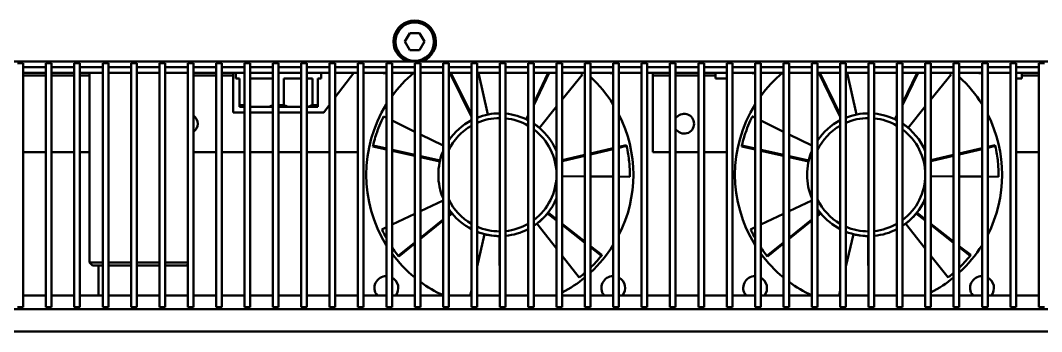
# Model space of a CAD drawing. Header units: millimetres. Extents: x 100 to 5488, y 100 to 4218.
# Drawn here: x 1689.5 to 1869.5, y 1500.5 to 1555.4 of the extents above; entities that cross this region are included whole.
import ezdxf

# ---------------------------------------------------------------- set-up
doc = ezdxf.new("R2010")
doc.units = ezdxf.units.MM
doc.header["$LTSCALE"] = 20
doc.layers.add('Visible (ANSI)', color=7, linetype='Continuous', lineweight=50)

msp = doc.modelspace()

# ---------------------------------------------------------------- linework, layer by layer
at = {"layer": 'Visible (ANSI)'}
for p, q in [((1758.167, 1553.167), (1757.301, 1551.667)), ((1757.301, 1551.667), (1758.167, 1550.167)), ((1758.167, 1553.167), (1759.899, 1553.167)), ((1760.765, 1551.667), (1759.899, 1553.167)), ((1759.899, 1550.167), (1760.765, 1551.667)), ((1759.899, 1550.167), (1758.167, 1550.167)), ((1629.38, 1548.167), (1757.687, 1548.167)), ((1757.7, 1548.167), (1760.366, 1548.167)), ((1760.38, 1548.167), (1922.687, 1548.167)), ((1689.033, 1547.867), (1690.033, 1547.867)), ((1690.033, 1547.867), (1690.033, 1547.633)), ((1690.033, 1510.379), (1690.033, 1547.633)), ((1694.033, 1547.167), (1690.033, 1547.167)), ((1694.033, 1547.633), (1694.033, 1547.867)), ((1694.033, 1547.867), (1695.033, 1547.867)), ((1694.033, 1547.633), (1694.033, 1510.379)), ((1695.033, 1547.867), (1695.033, 1547.633)), ((1695.033, 1510.379), (1695.033, 1547.633)), ((1699.033, 1547.167), (1695.033, 1547.167)), ((1699.033, 1547.633), (1699.033, 1547.867)), ((1699.033, 1547.867), (1700.033, 1547.867)), ((1699.033, 1547.633), (1699.033, 1510.379)), ((1700.033, 1547.867), (1700.033, 1547.633)), ((1700.033, 1510.379), (1700.033, 1547.633)), ((1704.033, 1547.167), (1700.033, 1547.167)), ((1704.033, 1547.633), (1704.033, 1547.867)), ((1704.033, 1547.867), (1705.033, 1547.867)), ((1704.033, 1547.633), (1704.033, 1510.379)), ((1705.033, 1547.867), (1705.033, 1547.633)), ((1705.033, 1510.379), (1705.033, 1547.633)), ((1709.033, 1547.167), (1705.033, 1547.167)), ((1709.033, 1547.633), (1709.033, 1547.867)), ((1709.033, 1547.867), (1710.033, 1547.867)), ((1709.033, 1547.633), (1709.033, 1510.379)), ((1710.033, 1547.867), (1710.033, 1547.633)), ((1710.033, 1510.379), (1710.033, 1547.633)), ((1714.033, 1547.167), (1710.033, 1547.167)), ((1714.033, 1547.633), (1714.033, 1547.867)), ((1714.033, 1547.867), (1715.033, 1547.867)), ((1714.033, 1547.633), (1714.033, 1510.379)), ((1715.033, 1547.867), (1715.033, 1547.633)), ((1715.033, 1510.379), (1715.033, 1547.633)), ((1719.033, 1547.167), (1715.033, 1547.167)), ((1719.033, 1547.633), (1719.033, 1547.867)), ((1719.033, 1547.867), (1720.033, 1547.867)), ((1719.033, 1547.633), (1719.033, 1510.379)), ((1720.033, 1547.867), (1720.033, 1547.633)), ((1720.033, 1510.379), (1720.033, 1547.633)), ((1724.033, 1547.167), (1720.033, 1547.167)), ((1724.033, 1547.633), (1724.033, 1547.867)), ((1724.033, 1547.867), (1725.033, 1547.867)), ((1724.033, 1547.633), (1724.033, 1510.379)), ((1725.033, 1547.867), (1725.033, 1547.633)), ((1725.033, 1510.379), (1725.033, 1547.633)), ((1729.033, 1547.167), (1725.033, 1547.167)), ((1729.033, 1547.633), (1729.033, 1547.867)), ((1729.033, 1547.867), (1730.033, 1547.867)), ((1729.033, 1547.633), (1729.033, 1510.379)), ((1730.033, 1547.867), (1730.033, 1547.633)), ((1730.033, 1510.379), (1730.033, 1547.633)), ((1734.033, 1547.167), (1730.033, 1547.167)), ((1734.033, 1547.633), (1734.033, 1547.867)), ((1734.033, 1547.867), (1735.033, 1547.867)), ((1734.033, 1547.633), (1734.033, 1510.379)), ((1735.033, 1547.867), (1735.033, 1547.633)), ((1735.033, 1510.379), (1735.033, 1547.633)), ((1739.033, 1547.167), (1735.033, 1547.167)), ((1739.033, 1547.633), (1739.033, 1547.867)), ((1739.033, 1547.867), (1740.033, 1547.867)), ((1739.033, 1547.633), (1739.033, 1510.379)), ((1740.033, 1547.867), (1740.033, 1547.633)), ((1740.033, 1510.379), (1740.033, 1547.633)), ((1744.033, 1547.167), (1740.033, 1547.167)), ((1744.033, 1547.633), (1744.033, 1547.867)), ((1744.033, 1547.867), (1745.033, 1547.867)), ((1744.033, 1547.633), (1744.033, 1510.379)), ((1745.033, 1547.867), (1745.033, 1547.633)), ((1745.033, 1510.379), (1745.033, 1547.633)), ((1749.033, 1547.167), (1745.033, 1547.167)), ((1749.033, 1547.633), (1749.033, 1547.867)), ((1749.033, 1547.867), (1750.033, 1547.867)), ((1749.033, 1547.633), (1749.033, 1510.379)), ((1750.033, 1547.867), (1750.033, 1547.633)), ((1750.033, 1510.379), (1750.033, 1547.633)), ((1754.033, 1547.167), (1750.033, 1547.167)), ((1754.033, 1547.633), (1754.033, 1547.867)), ((1754.033, 1547.867), (1755.033, 1547.867)), ((1754.033, 1547.633), (1754.033, 1510.379)), ((1755.033, 1547.867), (1755.033, 1547.633)), ((1755.033, 1510.379), (1755.033, 1547.633)), ((1759.033, 1547.167), (1755.033, 1547.167)), ((1759.033, 1547.633), (1759.033, 1547.867)), ((1759.033, 1547.867), (1760.033, 1547.867)), ((1759.033, 1547.633), (1759.033, 1510.379)), ((1760.033, 1547.867), (1760.033, 1547.633)), ((1760.033, 1510.379), (1760.033, 1547.633)), ((1764.033, 1547.167), (1760.033, 1547.167)), ((1764.033, 1547.633), (1764.033, 1547.867)), ((1764.033, 1547.867), (1765.033, 1547.867)), ((1764.033, 1547.633), (1764.033, 1510.379)), ((1765.033, 1547.867), (1765.033, 1547.633)), ((1765.033, 1510.379), (1765.033, 1547.633)), ((1769.033, 1547.167), (1765.033, 1547.167)), ((1769.033, 1547.633), (1769.033, 1547.867)), ((1769.033, 1547.867), (1770.033, 1547.867)), ((1769.033, 1547.633), (1769.033, 1510.379)), ((1770.033, 1547.867), (1770.033, 1547.633)), ((1770.033, 1510.379), (1770.033, 1547.633)), ((1774.033, 1547.167), (1770.033, 1547.167)), ((1774.033, 1547.633), (1774.033, 1547.867)), ((1774.033, 1547.867), (1775.033, 1547.867)), ((1774.033, 1547.633), (1774.033, 1510.379)), ((1775.033, 1547.867), (1775.033, 1547.633)), ((1775.033, 1510.379), (1775.033, 1547.633)), ((1779.033, 1547.167), (1775.033, 1547.167)), ((1779.033, 1547.633), (1779.033, 1547.867)), ((1779.033, 1547.867), (1780.033, 1547.867)), ((1779.033, 1547.633), (1779.033, 1510.379)), ((1780.033, 1547.867), (1780.033, 1547.633)), ((1780.033, 1510.379), (1780.033, 1547.633)), ((1784.033, 1547.167), (1780.033, 1547.167)), ((1784.033, 1547.633), (1784.033, 1547.867)), ((1784.033, 1547.867), (1785.033, 1547.867)), ((1784.033, 1547.633), (1784.033, 1510.379)), ((1785.033, 1547.867), (1785.033, 1547.633)), ((1785.033, 1510.379), (1785.033, 1547.633)), ((1789.033, 1547.167), (1785.033, 1547.167)), ((1789.033, 1547.633), (1789.033, 1547.867)), ((1789.033, 1547.867), (1790.033, 1547.867)), ((1789.033, 1547.633), (1789.033, 1510.379)), ((1790.033, 1547.867), (1790.033, 1547.633)), ((1790.033, 1510.379), (1790.033, 1547.633)), ((1794.033, 1547.167), (1790.033, 1547.167)), ((1794.033, 1547.633), (1794.033, 1547.867)), ((1794.033, 1547.867), (1795.033, 1547.867)), ((1794.033, 1547.633), (1794.033, 1510.379)), ((1795.033, 1547.867), (1795.033, 1547.633)), ((1795.033, 1510.379), (1795.033, 1547.633)), ((1799.033, 1547.167), (1795.033, 1547.167)), ((1799.033, 1547.633), (1799.033, 1547.867)), ((1799.033, 1547.867), (1800.033, 1547.867)), ((1799.033, 1547.633), (1799.033, 1510.379)), ((1800.033, 1547.867), (1800.033, 1547.633)), ((1800.033, 1510.379), (1800.033, 1547.633)), ((1804.033, 1547.167), (1800.033, 1547.167)), ((1804.033, 1547.633), (1804.033, 1547.867)), ((1804.033, 1547.867), (1805.033, 1547.867)), ((1804.033, 1547.633), (1804.033, 1510.379)), ((1805.033, 1547.867), (1805.033, 1547.633)), ((1805.033, 1510.379), (1805.033, 1547.633)), ((1809.033, 1547.167), (1805.033, 1547.167)), ((1809.033, 1547.633), (1809.033, 1547.867)), ((1809.033, 1547.867), (1810.033, 1547.867)), ((1809.033, 1547.633), (1809.033, 1510.379)), ((1810.033, 1547.867), (1810.033, 1547.633)), ((1810.033, 1510.379), (1810.033, 1547.633)), ((1814.033, 1547.167), (1810.033, 1547.167)), ((1814.033, 1547.633), (1814.033, 1547.867)), ((1814.033, 1547.867), (1815.033, 1547.867)), ((1814.033, 1547.633), (1814.033, 1510.379)), ((1815.033, 1547.867), (1815.033, 1547.633)), ((1815.033, 1510.379), (1815.033, 1547.633)), ((1819.033, 1547.167), (1815.033, 1547.167)), ((1819.033, 1547.633), (1819.033, 1547.867)), ((1819.033, 1547.867), (1820.033, 1547.867)), ((1819.033, 1547.633), (1819.033, 1510.379)), ((1820.033, 1547.867), (1820.033, 1547.633)), ((1820.033, 1510.379), (1820.033, 1547.633)), ((1824.033, 1547.167), (1820.033, 1547.167)), ((1824.033, 1547.633), (1824.033, 1547.867)), ((1824.033, 1547.867), (1825.033, 1547.867)), ((1824.033, 1547.633), (1824.033, 1510.379)), ((1825.033, 1547.867), (1825.033, 1547.633)), ((1825.033, 1510.379), (1825.033, 1547.633)), ((1829.033, 1547.167), (1825.033, 1547.167)), ((1829.033, 1547.633), (1829.033, 1547.867)), ((1829.033, 1547.867), (1830.033, 1547.867)), ((1829.033, 1547.633), (1829.033, 1510.379)), ((1830.033, 1547.867), (1830.033, 1547.633)), ((1830.033, 1510.379), (1830.033, 1547.633)), ((1834.033, 1547.167), (1830.033, 1547.167)), ((1834.033, 1547.633), (1834.033, 1547.867)), ((1834.033, 1547.867), (1835.033, 1547.867)), ((1834.033, 1547.633), (1834.033, 1510.379)), ((1835.033, 1547.867), (1835.033, 1547.633)), ((1835.033, 1510.379), (1835.033, 1547.633)), ((1839.033, 1547.167), (1835.033, 1547.167)), ((1839.033, 1547.633), (1839.033, 1547.867)), ((1839.033, 1547.867), (1840.033, 1547.867)), ((1839.033, 1547.633), (1839.033, 1510.379)), ((1840.033, 1547.867), (1840.033, 1547.633)), ((1840.033, 1510.379), (1840.033, 1547.633)), ((1844.033, 1547.167), (1840.033, 1547.167)), ((1844.033, 1547.633), (1844.033, 1547.867)), ((1844.033, 1547.867), (1845.033, 1547.867)), ((1844.033, 1547.633), (1844.033, 1510.379)), ((1845.033, 1547.867), (1845.033, 1547.633)), ((1845.033, 1510.379), (1845.033, 1547.633)), ((1849.033, 1547.167), (1845.033, 1547.167)), ((1849.033, 1547.633), (1849.033, 1547.867)), ((1849.033, 1547.867), (1850.033, 1547.867)), ((1849.033, 1547.633), (1849.033, 1510.379)), ((1850.033, 1547.867), (1850.033, 1547.633)), ((1850.033, 1510.379), (1850.033, 1547.633)), ((1854.033, 1547.167), (1850.033, 1547.167)), ((1854.033, 1547.633), (1854.033, 1547.867)), ((1854.033, 1547.867), (1855.033, 1547.867)), ((1854.033, 1547.633), (1854.033, 1510.379)), ((1855.033, 1547.867), (1855.033, 1547.633)), ((1855.033, 1510.379), (1855.033, 1547.633)), ((1859.033, 1547.167), (1855.033, 1547.167)), ((1859.033, 1547.633), (1859.033, 1547.867)), ((1859.033, 1547.867), (1860.033, 1547.867)), ((1859.033, 1547.633), (1859.033, 1510.379)), ((1860.033, 1547.867), (1860.033, 1547.633)), ((1860.033, 1510.379), (1860.033, 1547.633)), ((1864.033, 1547.167), (1860.033, 1547.167)), ((1864.033, 1547.633), (1864.033, 1547.867)), ((1864.033, 1547.867), (1865.033, 1547.867)), ((1864.033, 1547.633), (1864.033, 1510.379)), ((1865.033, 1547.867), (1865.033, 1547.633)), ((1865.033, 1510.379), (1865.033, 1547.633)), ((1869.033, 1547.167), (1865.033, 1547.167)), ((1869.033, 1547.633), (1869.033, 1547.867)), ((1869.033, 1547.867), (1870.033, 1547.867)), ((1869.033, 1547.633), (1869.033, 1510.379)), ((1694.033, 1546.167), (1690.033, 1546.167)), ((1694.033, 1545.667), (1690.033, 1545.667)), ((1699.033, 1546.167), (1695.033, 1546.167)), ((1699.033, 1545.667), (1695.033, 1545.667)), ((1704.033, 1546.167), (1700.033, 1546.167)), ((1701.733, 1545.667), (1700.033, 1545.667)), ((1701.733, 1546.167), (1701.733, 1512.667)), ((1709.033, 1546.167), (1705.033, 1546.167)), ((1714.033, 1546.167), (1710.033, 1546.167)), ((1719.033, 1546.167), (1715.033, 1546.167)), ((1724.033, 1546.167), (1720.033, 1546.167)), ((1724.033, 1545.667), (1720.033, 1545.667)), ((1729.033, 1546.167), (1725.033, 1546.167)), ((1727.033, 1545.667), (1725.033, 1545.667)), ((1727.033, 1546.167), (1727.033, 1545.667)), ((1727.033, 1539.167), (1727.033, 1545.667)), ((1727.533, 1546.167), (1727.533, 1545.167)), ((1728.133, 1545.167), (1727.533, 1545.167)), ((1728.133, 1540.467), (1728.133, 1545.167)), ((1734.033, 1546.167), (1730.033, 1546.167)), ((1734.033, 1545.167), (1730.033, 1545.167)), ((1739.033, 1546.167), (1735.033, 1546.167)), ((1735.938, 1545.167), (1735.938, 1540.467)), ((1739.033, 1545.167), (1735.938, 1545.167)), ((1744.033, 1546.167), (1740.033, 1546.167)), ((1741.029, 1545.167), (1740.033, 1545.167)), ((1741.029, 1540.467), (1741.029, 1545.167)), ((1741.933, 1545.167), (1741.933, 1540.467)), ((1742.533, 1545.167), (1741.933, 1545.167)), ((1742.533, 1546.167), (1742.533, 1545.167)), ((1749.033, 1546.167), (1745.033, 1546.167)), ((1745.033, 1541.834), (1748.283, 1546.167)), ((1754.033, 1546.167), (1750.033, 1546.167)), ((1759.033, 1546.167), (1755.033, 1546.167)), ((1764.033, 1546.167), (1760.033, 1546.167)), ((1769.033, 1546.167), (1765.033, 1546.167)), ((1765.25, 1546.167), (1769.033, 1538.413)), ((1769.033, 1538.774), (1765.426, 1546.167)), ((1774.033, 1546.167), (1770.033, 1546.167)), ((1770.277, 1546.167), (1771.904, 1538.789)), ((1779.033, 1546.167), (1775.033, 1546.167)), ((1784.033, 1546.167), (1780.033, 1546.167)), ((1780.033, 1540.441), (1782.751, 1546.167)), ((1782.576, 1546.167), (1780.033, 1540.81)), ((1789.033, 1546.167), (1785.033, 1546.167)), ((1788.606, 1545.855), (1785.033, 1541.438)), ((1788.374, 1546.043), (1788.383, 1546.036)), ((1788.375, 1546.043), (1788.384, 1546.036)), ((1794.033, 1546.167), (1790.033, 1546.167)), ((1799.033, 1546.167), (1795.033, 1546.167)), ((1804.033, 1546.167), (1800.033, 1546.167)), ((1801.033, 1545.667), (1801.033, 1546.167)), ((1801.033, 1545.167), (1801.033, 1545.667)), ((1804.033, 1545.667), (1801.033, 1545.667)), ((1801.033, 1532.167), (1801.033, 1545.167)), ((1809.033, 1546.167), (1805.033, 1546.167)), ((1809.033, 1545.667), (1805.033, 1545.667)), ((1814.033, 1546.167), (1810.033, 1546.167)), ((1812.033, 1545.667), (1810.033, 1545.667)), ((1812.033, 1545.667), (1812.033, 1546.167)), ((1812.033, 1545.167), (1812.033, 1545.667)), ((1814.033, 1545.167), (1812.033, 1545.167)), ((1819.033, 1546.167), (1815.033, 1546.167)), ((1824.033, 1546.167), (1820.033, 1546.167)), ((1829.033, 1546.167), (1825.033, 1546.167)), ((1834.033, 1546.167), (1830.033, 1546.167)), ((1830.25, 1546.167), (1834.033, 1538.413)), ((1834.033, 1538.774), (1830.426, 1546.167)), ((1839.033, 1546.167), (1835.033, 1546.167)), ((1835.277, 1546.167), (1836.904, 1538.789)), ((1844.033, 1546.167), (1840.033, 1546.167)), ((1849.033, 1546.167), (1845.033, 1546.167)), ((1845.033, 1540.441), (1847.751, 1546.167)), ((1847.576, 1546.167), (1845.033, 1540.81)), ((1854.033, 1546.167), (1850.033, 1546.167)), ((1853.606, 1545.855), (1850.033, 1541.438)), ((1853.374, 1546.043), (1853.383, 1546.036)), ((1853.375, 1546.043), (1853.384, 1546.036)), ((1859.033, 1546.167), (1855.033, 1546.167)), ((1864.033, 1546.167), (1860.033, 1546.167)), ((1869.033, 1546.167), (1865.033, 1546.167)), ((1866.033, 1545.167), (1865.033, 1545.167)), ((1866.033, 1545.667), (1866.033, 1546.167)), ((1866.033, 1545.167), (1866.033, 1545.667)), ((1869.033, 1545.667), (1866.033, 1545.667)), ((1729.033, 1539.167), (1727.033, 1539.167)), ((1728.133, 1540.467), (1728.133, 1540.167)), ((1729.033, 1540.467), (1728.133, 1540.467)), ((1729.033, 1540.167), (1728.133, 1540.167)), ((1730.033, 1540.167), (1733.365, 1540.167)), ((1734.033, 1539.167), (1730.033, 1539.167)), ((1734.033, 1540.167), (1733.365, 1540.167)), ((1735.938, 1540.467), (1735.033, 1540.467)), ((1736.702, 1540.167), (1735.033, 1540.167)), ((1739.033, 1539.167), (1735.033, 1539.167)), ((1736.702, 1540.167), (1739.033, 1540.167)), ((1740.033, 1540.167), (1740.265, 1540.167)), ((1743.033, 1539.167), (1740.033, 1539.167)), ((1741.933, 1540.167), (1740.265, 1540.167)), ((1741.933, 1540.467), (1741.029, 1540.467)), ((1743.033, 1539.167), (1744.033, 1540.501)), ((1784.033, 1540.201), (1781.008, 1536.46)), ((1849.033, 1540.201), (1846.008, 1536.46)), ((1753.424, 1538.191), (1753.429, 1538.202)), ((1753.425, 1538.192), (1753.43, 1538.202)), ((1753.556, 1538.459), (1754.033, 1538.224)), ((1755.033, 1537.733), (1759.033, 1535.768)), ((1779.033, 1538.703), (1778.678, 1537.954)), ((1778.678, 1537.954), (1778.821, 1537.886)), ((1778.821, 1537.886), (1779.033, 1538.334)), ((1818.424, 1538.191), (1818.429, 1538.202)), ((1818.425, 1538.192), (1818.43, 1538.202)), ((1818.556, 1538.459), (1819.033, 1538.224)), ((1820.033, 1537.733), (1824.033, 1535.768)), ((1844.033, 1538.703), (1843.678, 1537.954)), ((1843.678, 1537.954), (1843.821, 1537.886)), ((1843.821, 1537.886), (1844.033, 1538.334)), ((1760.033, 1535.277), (1764.033, 1533.312)), ((1825.033, 1535.277), (1829.033, 1533.312)), ((1694.033, 1532.167), (1690.033, 1532.167)), ((1699.033, 1532.167), (1695.033, 1532.167)), ((1701.733, 1532.167), (1700.033, 1532.167)), ((1724.033, 1532.167), (1720.033, 1532.167)), ((1729.033, 1532.167), (1725.033, 1532.167)), ((1734.033, 1532.167), (1730.033, 1532.167)), ((1739.033, 1532.167), (1735.033, 1532.167)), ((1744.033, 1532.167), (1740.033, 1532.167)), ((1749.033, 1532.167), (1745.033, 1532.167)), ((1751.702, 1533.316), (1751.668, 1533.162)), ((1751.668, 1533.162), (1754.033, 1532.633)), ((1754.033, 1532.796), (1751.702, 1533.316)), ((1759.033, 1531.679), (1755.033, 1532.572)), ((1755.033, 1532.41), (1759.033, 1531.517)), ((1794.033, 1532.863), (1790.033, 1531.924)), ((1790.033, 1531.761), (1794.033, 1532.7)), ((1796.343, 1533.405), (1795.033, 1533.097)), ((1795.033, 1532.935), (1796.38, 1533.251)), ((1796.38, 1533.251), (1796.343, 1533.405)), ((1804.033, 1532.167), (1801.033, 1532.167)), ((1809.033, 1532.167), (1805.033, 1532.167)), ((1814.033, 1532.167), (1810.033, 1532.167)), ((1816.702, 1533.316), (1816.668, 1533.162)), ((1816.668, 1533.162), (1819.033, 1532.633)), ((1819.033, 1532.796), (1816.702, 1533.316)), ((1824.033, 1531.679), (1820.033, 1532.572)), ((1820.033, 1532.41), (1824.033, 1531.517)), ((1859.033, 1532.863), (1855.033, 1531.924)), ((1855.033, 1531.761), (1859.033, 1532.7)), ((1861.343, 1533.405), (1860.033, 1533.097)), ((1860.033, 1532.935), (1861.38, 1533.251)), ((1861.38, 1533.251), (1861.343, 1533.405)), ((1869.033, 1532.167), (1865.033, 1532.167)), ((1763.495, 1530.683), (1760.033, 1531.456)), ((1760.033, 1531.294), (1763.46, 1530.528)), ((1763.46, 1530.528), (1763.495, 1530.683)), ((1789.033, 1531.689), (1785.033, 1530.75)), ((1785.033, 1530.587), (1789.033, 1531.526)), ((1828.495, 1530.683), (1825.033, 1531.456)), ((1825.033, 1531.294), (1828.46, 1530.528)), ((1828.46, 1530.528), (1828.495, 1530.683)), ((1854.033, 1531.689), (1850.033, 1530.75)), ((1850.033, 1530.587), (1854.033, 1531.526)), ((1789.033, 1527.864), (1785.033, 1527.889)), ((1794.033, 1527.832), (1790.033, 1527.858)), ((1796.948, 1527.814), (1795.033, 1527.826)), ((1796.951, 1528.112), (1796.951, 1528.101)), ((1796.951, 1528.111), (1796.951, 1528.1)), ((1854.033, 1527.864), (1850.033, 1527.889)), ((1859.033, 1527.832), (1855.033, 1527.858)), ((1861.948, 1527.814), (1860.033, 1527.826)), ((1861.951, 1528.112), (1861.951, 1528.101)), ((1861.951, 1528.111), (1861.951, 1528.1)), ((1760.033, 1521.739), (1764.033, 1523.642)), ((1825.033, 1521.739), (1829.033, 1523.642)), ((1755.033, 1519.361), (1759.033, 1521.263)), ((1765.516, 1521.471), (1765.033, 1521.08)), ((1765.033, 1520.876), (1765.616, 1521.348)), ((1765.616, 1521.348), (1765.516, 1521.471)), ((1782.548, 1521.47), (1782.45, 1521.345)), ((1782.45, 1521.345), (1784.033, 1520.1)), ((1784.033, 1520.301), (1782.548, 1521.47)), ((1820.033, 1519.361), (1824.033, 1521.263)), ((1830.516, 1521.471), (1830.033, 1521.08)), ((1830.033, 1520.876), (1830.616, 1521.348)), ((1830.616, 1521.348), (1830.516, 1521.471)), ((1847.548, 1521.47), (1847.45, 1521.345)), ((1847.45, 1521.345), (1849.033, 1520.1)), ((1849.033, 1520.301), (1847.548, 1521.47)), ((1764.033, 1520.27), (1760.033, 1517.029)), ((1760.033, 1516.826), (1764.033, 1520.066)), ((1784.033, 1515.14), (1780.575, 1519.529)), ((1789.033, 1516.368), (1785.033, 1519.515)), ((1785.033, 1519.313), (1789.033, 1516.167)), ((1829.033, 1520.27), (1825.033, 1517.029)), ((1825.033, 1516.826), (1829.033, 1520.066)), ((1849.033, 1515.14), (1845.575, 1519.529)), ((1854.033, 1516.368), (1850.033, 1519.515)), ((1850.033, 1519.313), (1854.033, 1516.167)), ((1753.249, 1518.512), (1754.033, 1518.885)), ((1753.376, 1518.244), (1753.371, 1518.253)), ((1753.376, 1518.242), (1753.371, 1518.253)), ((1770.033, 1511.978), (1771.364, 1517.666)), ((1818.249, 1518.512), (1819.033, 1518.885)), ((1818.376, 1518.244), (1818.371, 1518.253)), ((1818.376, 1518.242), (1818.371, 1518.253)), ((1835.033, 1511.978), (1836.364, 1517.666)), ((1759.033, 1516.219), (1756.127, 1513.865)), ((1756.227, 1513.742), (1759.033, 1516.015)), ((1774.033, 1517.334), (1773.953, 1517.333)), ((1773.953, 1517.333), (1774.028, 1506.862)), ((1824.033, 1516.219), (1821.127, 1513.865)), ((1821.227, 1513.742), (1824.033, 1516.015)), ((1839.033, 1517.334), (1838.953, 1517.333)), ((1838.953, 1517.333), (1839.028, 1506.862)), ((1756.127, 1513.865), (1756.227, 1513.742)), ((1788.053, 1510.038), (1785.033, 1513.871)), ((1792.046, 1513.999), (1790.033, 1515.582)), ((1790.033, 1515.38), (1791.948, 1513.875)), ((1791.948, 1513.875), (1792.046, 1513.999)), ((1821.127, 1513.865), (1821.227, 1513.742)), ((1853.053, 1510.038), (1850.033, 1513.871)), ((1857.046, 1513.999), (1855.033, 1515.582)), ((1855.033, 1515.38), (1856.948, 1513.875)), ((1856.948, 1513.875), (1857.046, 1513.999)), ((1704.033, 1512.667), (1701.733, 1512.667)), ((1702.233, 1512.167), (1701.733, 1512.667)), ((1704.033, 1512.167), (1702.233, 1512.167)), ((1703.283, 1506.862), (1703.283, 1512.167)), ((1709.033, 1512.667), (1705.033, 1512.667)), ((1709.033, 1512.167), (1705.033, 1512.167)), ((1714.033, 1512.667), (1710.033, 1512.667)), ((1714.033, 1512.167), (1710.033, 1512.167)), ((1719.033, 1512.667), (1715.033, 1512.667)), ((1718.833, 1512.167), (1715.033, 1512.167)), ((1718.833, 1512.167), (1719.033, 1512.367)), ((1690.033, 1510.379), (1690.033, 1504.792)), ((1694.033, 1504.792), (1694.033, 1510.379)), ((1695.033, 1510.379), (1695.033, 1504.792)), ((1699.033, 1504.792), (1699.033, 1510.379)), ((1700.033, 1510.379), (1700.033, 1504.792)), ((1704.033, 1504.792), (1704.033, 1510.379)), ((1705.033, 1510.379), (1705.033, 1504.792)), ((1709.033, 1504.792), (1709.033, 1510.379)), ((1710.033, 1510.379), (1710.033, 1504.792)), ((1714.033, 1504.792), (1714.033, 1510.379)), ((1715.033, 1510.379), (1715.033, 1504.792)), ((1719.033, 1504.792), (1719.033, 1510.379)), ((1720.033, 1510.379), (1720.033, 1504.792)), ((1724.033, 1504.792), (1724.033, 1510.379)), ((1725.033, 1510.379), (1725.033, 1504.792)), ((1729.033, 1504.792), (1729.033, 1510.379)), ((1730.033, 1510.379), (1730.033, 1504.792)), ((1734.033, 1504.792), (1734.033, 1510.379)), ((1735.033, 1510.379), (1735.033, 1504.792)), ((1739.033, 1504.792), (1739.033, 1510.379)), ((1740.033, 1510.379), (1740.033, 1504.792)), ((1744.033, 1504.792), (1744.033, 1510.379)), ((1745.033, 1510.379), (1745.033, 1504.792)), ((1749.033, 1504.792), (1749.033, 1510.379)), ((1750.033, 1510.379), (1750.033, 1504.792)), ((1754.033, 1504.792), (1754.033, 1510.379)), ((1755.033, 1510.379), (1755.033, 1504.792)), ((1759.033, 1504.792), (1759.033, 1510.379)), ((1760.033, 1510.379), (1760.033, 1504.792)), ((1764.033, 1504.792), (1764.033, 1510.379)), ((1765.033, 1510.379), (1765.033, 1504.792)), ((1769.033, 1504.792), (1769.033, 1510.379)), ((1770.033, 1510.379), (1770.033, 1504.792)), ((1774.033, 1504.792), (1774.033, 1510.379)), ((1775.033, 1510.379), (1775.033, 1504.792)), ((1779.033, 1504.792), (1779.033, 1510.379)), ((1780.033, 1510.379), (1780.033, 1504.792)), ((1784.033, 1504.792), (1784.033, 1510.379)), ((1785.033, 1510.379), (1785.033, 1504.792)), ((1788.288, 1510.223), (1788.279, 1510.215)), ((1788.287, 1510.222), (1788.279, 1510.215)), ((1789.033, 1504.792), (1789.033, 1510.379)), ((1790.033, 1510.379), (1790.033, 1504.792)), ((1794.033, 1504.792), (1794.033, 1510.379)), ((1795.033, 1510.379), (1795.033, 1504.792)), ((1799.033, 1504.792), (1799.033, 1510.379)), ((1800.033, 1510.379), (1800.033, 1504.792)), ((1804.033, 1504.792), (1804.033, 1510.379)), ((1805.033, 1510.379), (1805.033, 1504.792)), ((1809.033, 1504.792), (1809.033, 1510.379)), ((1810.033, 1510.379), (1810.033, 1504.792)), ((1814.033, 1504.792), (1814.033, 1510.379)), ((1815.033, 1510.379), (1815.033, 1504.792)), ((1819.033, 1504.792), (1819.033, 1510.379)), ((1820.033, 1510.379), (1820.033, 1504.792)), ((1824.033, 1504.792), (1824.033, 1510.379)), ((1825.033, 1510.379), (1825.033, 1504.792)), ((1829.033, 1504.792), (1829.033, 1510.379)), ((1830.033, 1510.379), (1830.033, 1504.792)), ((1834.033, 1504.792), (1834.033, 1510.379)), ((1835.033, 1510.379), (1835.033, 1504.792)), ((1839.033, 1504.792), (1839.033, 1510.379)), ((1840.033, 1510.379), (1840.033, 1504.792)), ((1844.033, 1504.792), (1844.033, 1510.379)), ((1845.033, 1510.379), (1845.033, 1504.792)), ((1849.033, 1504.792), (1849.033, 1510.379)), ((1850.033, 1510.379), (1850.033, 1504.792)), ((1853.288, 1510.223), (1853.279, 1510.215)), ((1853.287, 1510.222), (1853.279, 1510.215)), ((1854.033, 1504.792), (1854.033, 1510.379)), ((1855.033, 1510.379), (1855.033, 1504.792)), ((1859.033, 1504.792), (1859.033, 1510.379)), ((1860.033, 1510.379), (1860.033, 1504.792)), ((1864.033, 1504.792), (1864.033, 1510.379)), ((1865.033, 1510.379), (1865.033, 1504.792)), ((1869.033, 1504.792), (1869.033, 1510.379)), ((1694.033, 1506.862), (1690.033, 1506.862)), ((1699.033, 1506.862), (1695.033, 1506.862)), ((1704.033, 1506.862), (1700.033, 1506.862)), ((1709.033, 1506.862), (1705.033, 1506.862)), ((1714.033, 1506.862), (1710.033, 1506.862)), ((1719.033, 1506.862), (1715.033, 1506.862)), ((1724.033, 1506.862), (1720.033, 1506.862)), ((1729.033, 1506.862), (1725.033, 1506.862)), ((1734.033, 1506.862), (1730.033, 1506.862)), ((1739.033, 1506.862), (1735.033, 1506.862)), ((1744.033, 1506.862), (1740.033, 1506.862)), ((1749.033, 1506.862), (1745.033, 1506.862)), ((1754.033, 1506.862), (1750.033, 1506.862)), ((1759.033, 1506.862), (1755.033, 1506.862)), ((1764.033, 1506.862), (1760.033, 1506.862)), ((1769.033, 1506.862), (1765.033, 1506.862)), ((1768.837, 1506.862), (1769.033, 1507.702)), ((1774.033, 1506.862), (1770.033, 1506.862)), ((1779.033, 1506.862), (1775.033, 1506.862)), ((1784.033, 1506.862), (1780.033, 1506.862)), ((1789.033, 1506.862), (1785.033, 1506.862)), ((1794.033, 1506.862), (1790.033, 1506.862)), ((1799.033, 1506.862), (1795.033, 1506.862)), ((1804.033, 1506.862), (1800.033, 1506.862)), ((1809.033, 1506.862), (1805.033, 1506.862)), ((1814.033, 1506.862), (1810.033, 1506.862)), ((1819.033, 1506.862), (1815.033, 1506.862)), ((1824.033, 1506.862), (1820.033, 1506.862)), ((1829.033, 1506.862), (1825.033, 1506.862)), ((1834.033, 1506.862), (1830.033, 1506.862)), ((1833.837, 1506.862), (1834.033, 1507.702)), ((1839.033, 1506.862), (1835.033, 1506.862)), ((1844.033, 1506.862), (1840.033, 1506.862)), ((1849.033, 1506.862), (1845.033, 1506.862)), ((1854.033, 1506.862), (1850.033, 1506.862)), ((1859.033, 1506.862), (1855.033, 1506.862)), ((1864.033, 1506.862), (1860.033, 1506.862)), ((1869.033, 1506.862), (1865.033, 1506.862)), ((1613.333, 1504.417), (2564.733, 1504.417)), ((1689.033, 1504.786), (1690.033, 1504.786)), ((1690.033, 1504.792), (1690.033, 1504.786)), ((1694.033, 1504.786), (1694.033, 1504.792)), ((1694.033, 1504.786), (1695.033, 1504.786)), ((1695.033, 1504.792), (1695.033, 1504.786)), ((1699.033, 1504.786), (1699.033, 1504.792)), ((1699.033, 1504.786), (1700.033, 1504.786)), ((1700.033, 1504.792), (1700.033, 1504.786)), ((1704.033, 1504.786), (1704.033, 1504.792)), ((1704.033, 1504.786), (1705.033, 1504.786)), ((1705.033, 1504.792), (1705.033, 1504.786)), ((1709.033, 1504.786), (1709.033, 1504.792)), ((1709.033, 1504.786), (1710.033, 1504.786)), ((1710.033, 1504.792), (1710.033, 1504.786)), ((1714.033, 1504.786), (1714.033, 1504.792)), ((1714.033, 1504.786), (1715.033, 1504.786)), ((1715.033, 1504.792), (1715.033, 1504.786)), ((1719.033, 1504.786), (1719.033, 1504.792)), ((1719.033, 1504.786), (1720.033, 1504.786)), ((1720.033, 1504.792), (1720.033, 1504.786)), ((1724.033, 1504.786), (1724.033, 1504.792)), ((1724.033, 1504.786), (1725.033, 1504.786)), ((1725.033, 1504.792), (1725.033, 1504.786)), ((1729.033, 1504.786), (1729.033, 1504.792)), ((1729.033, 1504.786), (1730.033, 1504.786)), ((1730.033, 1504.792), (1730.033, 1504.786)), ((1734.033, 1504.786), (1734.033, 1504.792)), ((1734.033, 1504.786), (1735.033, 1504.786)), ((1735.033, 1504.792), (1735.033, 1504.786)), ((1739.033, 1504.786), (1739.033, 1504.792)), ((1739.033, 1504.786), (1740.033, 1504.786)), ((1740.033, 1504.792), (1740.033, 1504.786)), ((1744.033, 1504.786), (1744.033, 1504.792)), ((1744.033, 1504.786), (1745.033, 1504.786)), ((1745.033, 1504.792), (1745.033, 1504.786)), ((1749.033, 1504.786), (1749.033, 1504.792)), ((1749.033, 1504.786), (1750.033, 1504.786)), ((1750.033, 1504.792), (1750.033, 1504.786)), ((1754.033, 1504.786), (1754.033, 1504.792)), ((1754.033, 1504.786), (1755.033, 1504.786)), ((1755.033, 1504.792), (1755.033, 1504.786)), ((1759.033, 1504.786), (1759.033, 1504.792)), ((1759.033, 1504.786), (1760.033, 1504.786)), ((1760.033, 1504.792), (1760.033, 1504.786)), ((1764.033, 1504.786), (1764.033, 1504.792)), ((1764.033, 1504.786), (1765.033, 1504.786)), ((1765.033, 1504.792), (1765.033, 1504.786)), ((1769.033, 1504.786), (1769.033, 1504.792)), ((1769.033, 1504.786), (1770.033, 1504.786)), ((1770.033, 1504.792), (1770.033, 1504.786)), ((1774.033, 1504.786), (1774.033, 1504.792)), ((1774.033, 1504.786), (1775.033, 1504.786)), ((1775.033, 1504.792), (1775.033, 1504.786)), ((1779.033, 1504.786), (1779.033, 1504.792)), ((1779.033, 1504.786), (1780.033, 1504.786)), ((1780.033, 1504.792), (1780.033, 1504.786)), ((1784.033, 1504.786), (1784.033, 1504.792)), ((1784.033, 1504.786), (1785.033, 1504.786)), ((1785.033, 1504.792), (1785.033, 1504.786)), ((1789.033, 1504.786), (1789.033, 1504.792)), ((1789.033, 1504.786), (1790.033, 1504.786)), ((1790.033, 1504.792), (1790.033, 1504.786)), ((1794.033, 1504.786), (1794.033, 1504.792)), ((1794.033, 1504.786), (1795.033, 1504.786)), ((1795.033, 1504.792), (1795.033, 1504.786)), ((1799.033, 1504.786), (1799.033, 1504.792)), ((1799.033, 1504.786), (1800.033, 1504.786)), ((1800.033, 1504.792), (1800.033, 1504.786)), ((1804.033, 1504.786), (1804.033, 1504.792)), ((1804.033, 1504.786), (1805.033, 1504.786)), ((1805.033, 1504.792), (1805.033, 1504.786)), ((1809.033, 1504.786), (1809.033, 1504.792)), ((1809.033, 1504.786), (1810.033, 1504.786)), ((1810.033, 1504.792), (1810.033, 1504.786)), ((1814.033, 1504.786), (1814.033, 1504.792)), ((1814.033, 1504.786), (1815.033, 1504.786)), ((1815.033, 1504.792), (1815.033, 1504.786)), ((1819.033, 1504.786), (1819.033, 1504.792)), ((1819.033, 1504.786), (1820.033, 1504.786)), ((1820.033, 1504.792), (1820.033, 1504.786)), ((1824.033, 1504.786), (1824.033, 1504.792)), ((1824.033, 1504.786), (1825.033, 1504.786)), ((1825.033, 1504.792), (1825.033, 1504.786)), ((1829.033, 1504.786), (1829.033, 1504.792)), ((1829.033, 1504.786), (1830.033, 1504.786)), ((1830.033, 1504.792), (1830.033, 1504.786)), ((1834.033, 1504.786), (1834.033, 1504.792)), ((1834.033, 1504.786), (1835.033, 1504.786)), ((1835.033, 1504.792), (1835.033, 1504.786)), ((1839.033, 1504.786), (1839.033, 1504.792)), ((1839.033, 1504.786), (1840.033, 1504.786)), ((1840.033, 1504.792), (1840.033, 1504.786)), ((1844.033, 1504.786), (1844.033, 1504.792)), ((1844.033, 1504.786), (1845.033, 1504.786)), ((1845.033, 1504.792), (1845.033, 1504.786)), ((1849.033, 1504.786), (1849.033, 1504.792)), ((1849.033, 1504.786), (1850.033, 1504.786)), ((1850.033, 1504.792), (1850.033, 1504.786)), ((1854.033, 1504.786), (1854.033, 1504.792)), ((1854.033, 1504.786), (1855.033, 1504.786)), ((1855.033, 1504.792), (1855.033, 1504.786)), ((1859.033, 1504.786), (1859.033, 1504.792)), ((1859.033, 1504.786), (1860.033, 1504.786)), ((1860.033, 1504.792), (1860.033, 1504.786)), ((1864.033, 1504.786), (1864.033, 1504.792)), ((1864.033, 1504.786), (1865.033, 1504.786)), ((1865.033, 1504.792), (1865.033, 1504.786)), ((1869.033, 1504.786), (1869.033, 1504.792)), ((1869.033, 1504.786), (1870.033, 1504.786)), ((2565.033, 1500.467), (1613.033, 1500.467))]:
    msp.add_line(p, q, dxfattribs=at)
msp.add_circle((1759.033, 1551.667), 3.4, dxfattribs=at)
for centre, radius, start, end in [((1759.033, 1551.667), 3.75, 291.03947, 248.96053), ((1759.033, 1551.667), 3.75, 248.96053, 249.16417), ((1759.033, 1551.667), 3.75, 290.83583, 291.03947), ((1754.033, 1548.167), 2.1, 252.24721, 270), ((1774.033, 1528.167), 23.542, 130.12842, 143.81158), ((1774.033, 1528.167), 23.542, 31.83642, 47.18401), ((1794.033, 1548.167), 2.1, 252.24721, 270), ((1819.033, 1548.167), 2.1, 252.24721, 270), ((1839.033, 1528.167), 23.542, 130.12842, 143.81158), ((1839.033, 1528.167), 23.542, 31.83642, 47.18401), ((1859.033, 1548.167), 2.1, 252.24721, 270), ((1774.033, 1528.167), 23.542, 148.16358, 211.83642), ((1774.033, 1528.167), 10.833, 90, 111.66818), ((1839.033, 1528.167), 23.542, 148.16358, 211.83642), ((1839.033, 1528.167), 10.833, 90, 111.66818), ((1719.033, 1537.167), 1.75, 304.8499, 55.1501), ((1774.033, 1528.167), 10.833, 117.48643, 146.17784), ((1774.033, 1528.167), 10, 90, 113.57818), ((1774.033, 1528.167), 10.833, 62.51357, 84.70362), ((1774.033, 1528.167), 10, 60, 84.26083), ((1774.033, 1528.167), 23.542, 333.13014, 26.86986), ((1806.533, 1537.167), 1.75, 211.00272, 148.99728), ((1839.033, 1528.167), 10.833, 117.48643, 146.17784), ((1839.033, 1528.167), 10, 90, 113.57818), ((1839.033, 1528.167), 10.833, 62.51357, 84.70362), ((1839.033, 1528.167), 10, 60, 84.26083), ((1839.033, 1528.167), 23.542, 333.13014, 26.86986), ((1774.033, 1528.167), 10, 120, 154.15807), ((1774.033, 1528.167), 10.833, 22.61986, 56.36872), ((1774.033, 1528.167), 10, 306.8699, 53.1301), ((1839.033, 1528.167), 10, 120, 154.15807), ((1839.033, 1528.167), 10.833, 22.61986, 56.36872), ((1839.033, 1528.167), 10, 306.8699, 53.1301), ((1774.033, 1528.167), 10.833, 157.38014, 202.61986), ((1839.033, 1528.167), 10.833, 157.38014, 202.61986), ((1774.033, 1528.167), 10, 205.84193, 240), ((1774.033, 1528.167), 10.833, 303.63128, 337.38014), ((1839.033, 1528.167), 10, 205.84193, 240), ((1839.033, 1528.167), 10.833, 303.63128, 337.38014), ((1774.033, 1528.167), 10.833, 213.82216, 217.56756), ((1774.033, 1528.167), 10.833, 219.01182, 242.51357), ((1839.033, 1528.167), 10.833, 213.82216, 217.56756), ((1839.033, 1528.167), 10.833, 219.01182, 242.51357), ((1774.033, 1528.167), 10, 275.73917, 300), ((1839.033, 1528.167), 10, 275.73917, 300), ((1774.033, 1528.167), 10, 246.42182, 270), ((1774.033, 1528.167), 10.833, 248.33182, 270), ((1774.033, 1528.167), 10.833, 275.29638, 297.48643), ((1839.033, 1528.167), 10, 246.42182, 270), ((1839.033, 1528.167), 10.833, 248.33182, 270), ((1839.033, 1528.167), 10.833, 275.29638, 297.48643), ((1774.033, 1528.167), 23.542, 312.81599, 328.16358), ((1839.033, 1528.167), 23.542, 312.81599, 328.16358), ((1774.033, 1528.167), 23.542, 216.18842, 230.41902), ((1839.033, 1528.167), 23.542, 216.18842, 230.41902), ((1754.033, 1508.167), 2.1, 90, 218.43008), ((1794.033, 1508.167), 2.1, 90, 218.43008), ((1819.033, 1508.167), 2.1, 90, 218.43008), ((1859.033, 1508.167), 2.1, 90, 218.43008), ((1754.033, 1508.167), 2.1, 321.56992, 61.56311), ((1774.033, 1528.167), 23.542, 233.50945, 244.82366), ((1774.033, 1528.167), 23.542, 297.85637, 309.58098), ((1794.033, 1508.167), 2.1, 321.56992, 61.56311), ((1819.033, 1508.167), 2.1, 321.56992, 61.56311), ((1839.033, 1528.167), 23.542, 233.50945, 244.82366), ((1839.033, 1528.167), 23.542, 297.85637, 309.58098), ((1859.033, 1508.167), 2.1, 321.56992, 61.56311)]:
    msp.add_arc(centre, radius, start, end, dxfattribs=at)
for points, knots in [([(1788.219, 1546.168), (1788.371, 1546.048), (1788.456, 1545.978), (1788.572, 1545.883), (1788.606, 1545.855), (1788.606, 1545.855)], [-0.41334226, -0.41334226, -0.41334226, -0.41334226, -0.30104984, -0.30104984, -0.16460842, -0.16460842, -0.16460842, -0.16460842]), ([(1853.219, 1546.168), (1853.371, 1546.048), (1853.456, 1545.978), (1853.572, 1545.883), (1853.606, 1545.855), (1853.606, 1545.855)], [-0.41334226, -0.41334226, -0.41334226, -0.41334226, -0.30104984, -0.30104984, -0.16460842, -0.16460842, -0.16460842, -0.16460842]), ([(1734.033, 1540.425), (1733.984, 1540.403), (1733.851, 1540.346), (1733.631, 1540.259), (1733.454, 1540.197), (1733.365, 1540.167)], [0.13101791, 0.13101791, 0.13101791, 0.13101791, 0.33333333, 0.66666667, 1, 1, 1, 1]), ([(1736.702, 1540.167), (1736.613, 1540.197), (1736.525, 1540.228), (1736.439, 1540.26), (1736.353, 1540.292), (1736.269, 1540.325), (1736.185, 1540.36), (1736.101, 1540.395), (1736.019, 1540.43), (1735.938, 1540.467)], [0, 0, 0, 0, 0.3333333, 0.3333333, 0.3333333, 0.6666667, 0.6666667, 0.6666667, 1, 1, 1, 1]), ([(1741.933, 1540.167), (1741.933, 1540.197), (1741.933, 1540.228), (1741.933, 1540.26), (1741.933, 1540.292), (1741.933, 1540.325), (1741.933, 1540.36), (1741.933, 1540.395), (1741.933, 1540.43), (1741.933, 1540.467)], [0, 0, 0, 0, 0.3333333, 0.3333333, 0.3333333, 0.6666667, 0.6666667, 0.6666667, 1, 1, 1, 1]), ([(1751.702, 1533.316), (1751.95, 1534.39), (1752.232, 1535.272), (1752.711, 1536.593), (1752.967, 1537.206), (1753.368, 1538.086), (1753.455, 1538.255), (1753.536, 1538.418), (1753.556, 1538.459), (1753.556, 1538.459)], [-0.84200199, -0.84200199, -0.84200199, -0.84200199, -0.63531392, -0.63531392, -0.46010232, -0.46010232, -0.30242327, -0.30242327, -0.16409281, -0.16409281, -0.16409281, -0.16409281]), ([(1816.702, 1533.316), (1816.95, 1534.39), (1817.232, 1535.272), (1817.711, 1536.593), (1817.967, 1537.206), (1818.368, 1538.086), (1818.455, 1538.255), (1818.536, 1538.418), (1818.556, 1538.459), (1818.556, 1538.459)], [-0.84200199, -0.84200199, -0.84200199, -0.84200199, -0.63531392, -0.63531392, -0.46010232, -0.46010232, -0.30242327, -0.30242327, -0.16409281, -0.16409281, -0.16409281, -0.16409281]), ([(1780.033, 1537.189), (1780.061, 1537.171), (1780.088, 1537.153), (1780.467, 1536.896), (1780.688, 1536.72), (1780.915, 1536.538), (1781.008, 1536.46), (1781.008, 1536.46), (1781.008, 1536.46), (1781.007, 1536.46)], [0.2360128, 0.2360128, 0.2360128, 0.2360128, 0.25486098, 0.25486098, 0.50685666, 0.50685666, 0.67513336, 0.67513336, 0.67889837, 0.67889837, 0.67889837, 0.67889837]), ([(1780.833, 1536.601), (1780.837, 1536.598), (1780.845, 1536.591), (1780.846, 1536.59), (1780.846, 1536.59), (1780.846, 1536.59)], [0, 0, 0, 0, 0.073079111, 0.073079111, 0.074042245, 0.074042245, 0.074042245, 0.074042245]), ([(1781.007, 1536.46), (1780.988, 1536.476), (1780.968, 1536.492), (1780.94, 1536.514), (1780.93, 1536.522), (1780.913, 1536.536), (1780.905, 1536.543), (1780.892, 1536.553), (1780.886, 1536.558), (1780.871, 1536.57), (1780.864, 1536.576), (1780.851, 1536.587), (1780.845, 1536.591), (1780.838, 1536.597), (1780.836, 1536.599), (1780.834, 1536.601), (1780.833, 1536.601), (1780.833, 1536.601), (1780.833, 1536.601), (1780.833, 1536.601), (1780.833, 1536.601), (1780.833, 1536.601)], [0, 0, 0, 0, 0.007706797, 0.007706797, 0.012223609, 0.012223609, 0.017125714, 0.017125714, 0.022631299, 0.022631299, 0.033575367, 0.033575367, 0.041769647, 0.041769647, 0.044842495, 0.044842495, 0.045130574, 0.045130574, 0.045346633, 0.045346633, 0.045358597, 0.045358597, 0.045358597, 0.045358597]), ([(1845.033, 1537.189), (1845.061, 1537.171), (1845.088, 1537.153), (1845.467, 1536.896), (1845.688, 1536.72), (1845.915, 1536.538), (1846.008, 1536.46), (1846.008, 1536.46), (1846.008, 1536.46), (1846.007, 1536.46)], [0.2360128, 0.2360128, 0.2360128, 0.2360128, 0.25486098, 0.25486098, 0.50685666, 0.50685666, 0.67513336, 0.67513336, 0.67889837, 0.67889837, 0.67889837, 0.67889837]), ([(1845.833, 1536.601), (1845.837, 1536.598), (1845.845, 1536.591), (1845.846, 1536.59), (1845.846, 1536.59), (1845.846, 1536.59)], [0, 0, 0, 0, 0.073079111, 0.073079111, 0.074042245, 0.074042245, 0.074042245, 0.074042245]), ([(1846.007, 1536.46), (1845.988, 1536.476), (1845.968, 1536.492), (1845.94, 1536.514), (1845.93, 1536.522), (1845.913, 1536.536), (1845.905, 1536.543), (1845.892, 1536.553), (1845.886, 1536.558), (1845.871, 1536.57), (1845.864, 1536.576), (1845.851, 1536.587), (1845.845, 1536.591), (1845.838, 1536.597), (1845.836, 1536.599), (1845.834, 1536.601), (1845.833, 1536.601), (1845.833, 1536.601), (1845.833, 1536.601), (1845.833, 1536.601), (1845.833, 1536.601), (1845.833, 1536.601)], [0, 0, 0, 0, 0.007706797, 0.007706797, 0.012223609, 0.012223609, 0.017125714, 0.017125714, 0.022631299, 0.022631299, 0.033575367, 0.033575367, 0.041769647, 0.041769647, 0.044842495, 0.044842495, 0.045130574, 0.045130574, 0.045346633, 0.045346633, 0.045358597, 0.045358597, 0.045358597, 0.045358597]), ([(1763.495, 1530.683), (1763.623, 1531.22), (1763.785, 1531.709), (1763.973, 1532.192), (1764.004, 1532.268), (1764.033, 1532.338)], [0.000001, 0.000001, 0.000001, 0.000001, 0.25497143, 0.25497143, 0.30686024, 0.30686024, 0.30686024, 0.30686024]), ([(1796.38, 1533.251), (1796.622, 1532.185), (1796.751, 1531.276), (1796.895, 1529.886), (1796.932, 1529.226), (1796.955, 1528.259), (1796.951, 1528.056), (1796.949, 1527.862), (1796.948, 1527.814), (1796.948, 1527.814)], [-0.87486875, -0.87486875, -0.87486875, -0.87486875, -0.65677022, -0.65677022, -0.47108116, -0.47108116, -0.30449323, -0.30449323, -0.16328022, -0.16328022, -0.16328022, -0.16328022]), ([(1828.495, 1530.683), (1828.623, 1531.22), (1828.785, 1531.709), (1828.973, 1532.192), (1829.004, 1532.268), (1829.033, 1532.338)], [0.000001, 0.000001, 0.000001, 0.000001, 0.25497143, 0.25497143, 0.30686024, 0.30686024, 0.30686024, 0.30686024]), ([(1861.38, 1533.251), (1861.622, 1532.185), (1861.751, 1531.276), (1861.895, 1529.886), (1861.932, 1529.226), (1861.955, 1528.259), (1861.951, 1528.056), (1861.949, 1527.862), (1861.948, 1527.814), (1861.948, 1527.814)], [-0.87486875, -0.87486875, -0.87486875, -0.87486875, -0.65677022, -0.65677022, -0.47108116, -0.47108116, -0.30449323, -0.30449323, -0.16328022, -0.16328022, -0.16328022, -0.16328022]), ([(1765.516, 1521.471), (1765.504, 1521.486), (1765.493, 1521.501), (1765.469, 1521.531), (1765.457, 1521.546), (1765.446, 1521.562)], [0.000009544, 0.000009544, 0.000009544, 0.000009544, 0.008790095, 0.008790095, 0.017727069, 0.017727069, 0.017727069, 0.017727069]), ([(1765.446, 1521.562), (1765.473, 1521.526), (1765.501, 1521.491), (1765.558, 1521.42), (1765.587, 1521.384), (1765.616, 1521.348)], [-0.027260923, -0.027260923, -0.027260923, -0.027260923, -0.013841096, -0.013841096, -0.000001, -0.000001, -0.000001, -0.000001]), ([(1782.45, 1521.345), (1782.103, 1520.916), (1781.746, 1520.546), (1781.12, 1519.96), (1780.899, 1519.783), (1780.671, 1519.603), (1780.575, 1519.529), (1780.575, 1519.529), (1780.575, 1519.529), (1780.575, 1519.529)], [0.000001, 0.000001, 0.000001, 0.000001, 0.25482891, 0.25482891, 0.50678915, 0.50678915, 0.67512864, 0.67512864, 0.67891933, 0.67891933, 0.67891933, 0.67891933]), ([(1830.516, 1521.471), (1830.504, 1521.486), (1830.493, 1521.501), (1830.469, 1521.531), (1830.457, 1521.546), (1830.446, 1521.562)], [0.000009544, 0.000009544, 0.000009544, 0.000009544, 0.008790095, 0.008790095, 0.017727069, 0.017727069, 0.017727069, 0.017727069]), ([(1830.446, 1521.562), (1830.473, 1521.526), (1830.501, 1521.491), (1830.558, 1521.42), (1830.587, 1521.384), (1830.616, 1521.348)], [-0.027260923, -0.027260923, -0.027260923, -0.027260923, -0.013841096, -0.013841096, -0.000001, -0.000001, -0.000001, -0.000001]), ([(1847.45, 1521.345), (1847.103, 1520.916), (1846.746, 1520.546), (1846.12, 1519.96), (1845.899, 1519.783), (1845.671, 1519.603), (1845.575, 1519.529), (1845.575, 1519.529), (1845.575, 1519.529), (1845.575, 1519.529)], [0.000001, 0.000001, 0.000001, 0.000001, 0.25482891, 0.25482891, 0.50678915, 0.50678915, 0.67512864, 0.67512864, 0.67891933, 0.67891933, 0.67891933, 0.67891933]), ([(1780.575, 1519.529), (1780.595, 1519.545), (1780.615, 1519.561), (1780.643, 1519.583), (1780.653, 1519.591), (1780.671, 1519.605), (1780.678, 1519.611), (1780.692, 1519.621), (1780.697, 1519.626), (1780.712, 1519.638), (1780.72, 1519.644), (1780.733, 1519.654), (1780.739, 1519.658), (1780.746, 1519.664), (1780.748, 1519.666), (1780.75, 1519.668), (1780.751, 1519.668), (1780.751, 1519.668), (1780.751, 1519.668), (1780.751, 1519.668), (1780.751, 1519.668), (1780.751, 1519.668)], [0, 0, 0, 0, 0.007706797, 0.007706797, 0.012223609, 0.012223609, 0.017125714, 0.017125714, 0.022631299, 0.022631299, 0.033575367, 0.033575367, 0.041769647, 0.041769647, 0.044842495, 0.044842495, 0.045130574, 0.045130574, 0.045346633, 0.045346633, 0.045358597, 0.045358597, 0.045358597, 0.045358597]), ([(1780.751, 1519.668), (1780.747, 1519.665), (1780.739, 1519.659), (1780.738, 1519.658), (1780.738, 1519.658), (1780.738, 1519.658)], [0, 0, 0, 0, 0.073079111, 0.073079111, 0.074042246, 0.074042246, 0.074042246, 0.074042246]), ([(1845.575, 1519.529), (1845.595, 1519.545), (1845.615, 1519.561), (1845.643, 1519.583), (1845.653, 1519.591), (1845.671, 1519.605), (1845.678, 1519.611), (1845.692, 1519.621), (1845.697, 1519.626), (1845.712, 1519.638), (1845.72, 1519.644), (1845.733, 1519.654), (1845.739, 1519.658), (1845.746, 1519.664), (1845.748, 1519.666), (1845.75, 1519.668), (1845.751, 1519.668), (1845.751, 1519.668), (1845.751, 1519.668), (1845.751, 1519.668), (1845.751, 1519.668), (1845.751, 1519.668)], [0, 0, 0, 0, 0.007706797, 0.007706797, 0.012223609, 0.012223609, 0.017125714, 0.017125714, 0.022631299, 0.022631299, 0.033575367, 0.033575367, 0.041769647, 0.041769647, 0.044842495, 0.044842495, 0.045130574, 0.045130574, 0.045346633, 0.045346633, 0.045358597, 0.045358597, 0.045358597, 0.045358597]), ([(1845.751, 1519.668), (1845.747, 1519.665), (1845.739, 1519.659), (1845.738, 1519.658), (1845.738, 1519.658), (1845.738, 1519.658)], [0, 0, 0, 0, 0.073079111, 0.073079111, 0.074042246, 0.074042246, 0.074042246, 0.074042246]), ([(1754.033, 1516.978), (1753.753, 1517.476), (1753.595, 1517.797), (1753.379, 1518.235), (1753.305, 1518.391), (1753.256, 1518.496), (1753.249, 1518.512), (1753.249, 1518.512)], [-0.73509512, -0.73509512, -0.73509512, -0.73509512, -0.51533377, -0.51533377, -0.28246317, -0.28246317, -0.1835826, -0.1835826, -0.1835826, -0.1835826]), ([(1773.953, 1517.333), (1772.975, 1517.34), (1772.158, 1517.486), (1771.539, 1517.622), (1771.392, 1517.659), (1771.364, 1517.666), (1771.363, 1517.666), (1771.364, 1517.666)], [0.000001, 0.000001, 0.000001, 0.000001, 0.45138784, 0.45138784, 0.63060351, 0.63060351, 0.65159155, 0.65159155, 0.65159155, 0.65159155]), ([(1771.364, 1517.666), (1771.388, 1517.66), (1771.413, 1517.654), (1771.448, 1517.646), (1771.46, 1517.643), (1771.482, 1517.638), (1771.492, 1517.636), (1771.508, 1517.632), (1771.515, 1517.63), (1771.534, 1517.626), (1771.543, 1517.624), (1771.56, 1517.62), (1771.567, 1517.619), (1771.576, 1517.616), (1771.579, 1517.616), (1771.582, 1517.615), (1771.582, 1517.615), (1771.582, 1517.615), (1771.582, 1517.615), (1771.582, 1517.615), (1771.582, 1517.615), (1771.582, 1517.615)], [0, 0, 0, 0, 0.007706798, 0.007706798, 0.012223609, 0.012223609, 0.017125714, 0.017125714, 0.0226313, 0.0226313, 0.033575368, 0.033575368, 0.041769648, 0.041769648, 0.044842497, 0.044842497, 0.045130576, 0.045130576, 0.045346635, 0.045346635, 0.045358599, 0.045358599, 0.045358599, 0.045358599]), ([(1771.571, 1517.617), (1771.571, 1517.617), (1771.571, 1517.617), (1771.548, 1517.623), (1771.611, 1517.606), (1771.811, 1517.564)], [-0.20722124, -0.20722124, -0.20722124, -0.20722124, -0.20592978, -0.20592978, -0.000001, -0.000001, -0.000001, -0.000001]), ([(1771.566, 1517.619), (1771.566, 1517.619), (1771.567, 1517.618), (1771.576, 1517.616), (1771.596, 1517.612), (1771.629, 1517.604), (1771.635, 1517.603), (1771.643, 1517.601), (1771.646, 1517.6), (1771.648, 1517.6), (1771.649, 1517.6), (1771.649, 1517.6), (1771.649, 1517.6), (1771.649, 1517.6)], [0.011185484, 0.011185484, 0.011185484, 0.011185484, 0.020935304, 0.020935304, 0.057571047, 0.057571047, 0.066690136, 0.066690136, 0.070109678, 0.070109678, 0.070750841, 0.070750841, 0.070780896, 0.070780896, 0.070780896, 0.070780896]), ([(1772.135, 1517.502), (1772.135, 1517.502), (1772.135, 1517.502), (1772.135, 1517.502), (1772.135, 1517.501), (1772.135, 1517.501), (1772.135, 1517.501), (1772.136, 1517.501), (1772.136, 1517.501), (1772.139, 1517.501), (1772.142, 1517.5), (1772.176, 1517.494), (1772.207, 1517.489), (1772.299, 1517.474), (1772.357, 1517.464), (1772.423, 1517.454)], [0, 0, 0, 0, 0.000021658, 0.000021658, 0.000064974, 0.000064974, 0.000151607, 0.000151607, 0.000324872, 0.000324872, 0.002477651, 0.002477651, 0.025444006, 0.025444006, 0.065753444, 0.065753444, 0.065753444, 0.065753444]), ([(1819.033, 1516.978), (1818.753, 1517.476), (1818.595, 1517.797), (1818.379, 1518.235), (1818.305, 1518.391), (1818.256, 1518.496), (1818.249, 1518.512), (1818.249, 1518.512)], [-0.73509512, -0.73509512, -0.73509512, -0.73509512, -0.51533377, -0.51533377, -0.28246317, -0.28246317, -0.1835826, -0.1835826, -0.1835826, -0.1835826]), ([(1838.953, 1517.333), (1837.975, 1517.34), (1837.158, 1517.486), (1836.539, 1517.622), (1836.392, 1517.659), (1836.364, 1517.666), (1836.363, 1517.666), (1836.364, 1517.666)], [0.000001, 0.000001, 0.000001, 0.000001, 0.45138784, 0.45138784, 0.63060351, 0.63060351, 0.65159155, 0.65159155, 0.65159155, 0.65159155]), ([(1836.364, 1517.666), (1836.388, 1517.66), (1836.413, 1517.654), (1836.448, 1517.646), (1836.46, 1517.643), (1836.482, 1517.638), (1836.492, 1517.636), (1836.508, 1517.632), (1836.515, 1517.63), (1836.534, 1517.626), (1836.543, 1517.624), (1836.56, 1517.62), (1836.567, 1517.619), (1836.576, 1517.616), (1836.579, 1517.616), (1836.582, 1517.615), (1836.582, 1517.615), (1836.582, 1517.615), (1836.582, 1517.615), (1836.582, 1517.615), (1836.582, 1517.615), (1836.582, 1517.615)], [0, 0, 0, 0, 0.007706798, 0.007706798, 0.012223609, 0.012223609, 0.017125714, 0.017125714, 0.0226313, 0.0226313, 0.033575368, 0.033575368, 0.041769648, 0.041769648, 0.044842497, 0.044842497, 0.045130576, 0.045130576, 0.045346635, 0.045346635, 0.045358599, 0.045358599, 0.045358599, 0.045358599]), ([(1836.571, 1517.617), (1836.571, 1517.617), (1836.571, 1517.617), (1836.548, 1517.623), (1836.611, 1517.606), (1836.811, 1517.564)], [-0.20722124, -0.20722124, -0.20722124, -0.20722124, -0.20592978, -0.20592978, -0.000001, -0.000001, -0.000001, -0.000001]), ([(1836.566, 1517.619), (1836.566, 1517.619), (1836.567, 1517.618), (1836.576, 1517.616), (1836.596, 1517.612), (1836.629, 1517.604), (1836.635, 1517.603), (1836.643, 1517.601), (1836.646, 1517.6), (1836.648, 1517.6), (1836.649, 1517.6), (1836.649, 1517.6), (1836.649, 1517.6), (1836.649, 1517.6)], [0.011185484, 0.011185484, 0.011185484, 0.011185484, 0.020935304, 0.020935304, 0.057571047, 0.057571047, 0.066690136, 0.066690136, 0.070109678, 0.070109678, 0.070750841, 0.070750841, 0.070780896, 0.070780896, 0.070780896, 0.070780896]), ([(1837.135, 1517.502), (1837.135, 1517.502), (1837.135, 1517.502), (1837.135, 1517.502), (1837.135, 1517.501), (1837.135, 1517.501), (1837.135, 1517.501), (1837.136, 1517.501), (1837.136, 1517.501), (1837.139, 1517.501), (1837.142, 1517.5), (1837.176, 1517.494), (1837.207, 1517.489), (1837.299, 1517.474), (1837.357, 1517.464), (1837.423, 1517.454)], [0, 0, 0, 0, 0.000021658, 0.000021658, 0.000064974, 0.000064974, 0.000151607, 0.000151607, 0.000324872, 0.000324872, 0.002477651, 0.002477651, 0.025444006, 0.025444006, 0.065753444, 0.065753444, 0.065753444, 0.065753444]), ([(1791.948, 1513.875), (1791.256, 1513.008), (1790.615, 1512.329), (1790.057, 1511.782), (1790.045, 1511.771), (1790.033, 1511.76)], [-0.94679546, -0.94679546, -0.94679546, -0.94679546, -0.69262529, -0.69262529, -0.68726312, -0.68726312, -0.68726312, -0.68726312]), ([(1856.948, 1513.875), (1856.256, 1513.008), (1855.615, 1512.329), (1855.057, 1511.782), (1855.045, 1511.771), (1855.033, 1511.76)], [-0.94679546, -0.94679546, -0.94679546, -0.94679546, -0.69262529, -0.69262529, -0.68726312, -0.68726312, -0.68726312, -0.68726312]), ([(1789.033, 1510.841), (1788.923, 1510.745), (1788.817, 1510.655), (1788.396, 1510.304), (1788.235, 1510.18), (1788.088, 1510.065), (1788.053, 1510.038), (1788.053, 1510.038)], [-0.5323172, -0.5323172, -0.5323172, -0.5323172, -0.47794451, -0.47794451, -0.30056726, -0.30056726, -0.16478553, -0.16478553, -0.16478553, -0.16478553]), ([(1854.033, 1510.841), (1853.923, 1510.745), (1853.817, 1510.655), (1853.396, 1510.304), (1853.235, 1510.18), (1853.088, 1510.065), (1853.053, 1510.038), (1853.053, 1510.038)], [-0.5323172, -0.5323172, -0.5323172, -0.5323172, -0.47794451, -0.47794451, -0.30056726, -0.30056726, -0.16478553, -0.16478553, -0.16478553, -0.16478553])]:
    msp.add_open_spline(points, degree=3, knots=knots, dxfattribs=at)
for points in [[(1788.384, 1546.036), (1788.384, 1546.036), (1788.383, 1546.036), (1788.383, 1546.036)], [(1853.384, 1546.036), (1853.384, 1546.036), (1853.383, 1546.036), (1853.383, 1546.036)], [(1741.029, 1540.467), (1740.948, 1540.431), (1740.785, 1540.36), (1740.531, 1540.259), (1740.354, 1540.197), (1740.265, 1540.167)], [(1753.43, 1538.202), (1753.429, 1538.202), (1753.429, 1538.202), (1753.429, 1538.202)], [(1778.678, 1537.954), (1778.8, 1537.897), (1778.919, 1537.837), (1779.033, 1537.778)], [(1778.821, 1537.886), (1778.893, 1537.851), (1778.964, 1537.815), (1779.033, 1537.779)], [(1818.43, 1538.202), (1818.429, 1538.202), (1818.429, 1538.202), (1818.429, 1538.202)], [(1843.678, 1537.954), (1843.8, 1537.897), (1843.919, 1537.837), (1844.033, 1537.778)], [(1843.821, 1537.886), (1843.893, 1537.851), (1843.964, 1537.815), (1844.033, 1537.779)], [(1780.385, 1536.944), (1780.468, 1536.884), (1780.537, 1536.832), (1780.595, 1536.788)], [(1780.846, 1536.591), (1780.846, 1536.591), (1780.838, 1536.597), (1780.817, 1536.615)], [(1845.385, 1536.944), (1845.468, 1536.884), (1845.537, 1536.832), (1845.595, 1536.788)], [(1845.846, 1536.591), (1845.846, 1536.591), (1845.838, 1536.597), (1845.817, 1536.615)], [(1763.46, 1530.528), (1763.534, 1530.858), (1763.621, 1531.17), (1763.711, 1531.455)], [(1828.46, 1530.528), (1828.534, 1530.858), (1828.621, 1531.17), (1828.711, 1531.455)], [(1796.951, 1528.1), (1796.951, 1528.1), (1796.951, 1528.1), (1796.951, 1528.101)], [(1861.951, 1528.1), (1861.951, 1528.1), (1861.951, 1528.1), (1861.951, 1528.101)], [(1782.548, 1521.47), (1782.339, 1521.204), (1782.126, 1520.96), (1781.922, 1520.742)], [(1847.548, 1521.47), (1847.339, 1521.204), (1847.126, 1520.96), (1846.922, 1520.742)], [(1780.738, 1519.658), (1780.738, 1519.658), (1780.747, 1519.664), (1780.768, 1519.681)], [(1781.185, 1520.029), (1781.108, 1519.961), (1781.042, 1519.905), (1780.986, 1519.859)], [(1845.738, 1519.658), (1845.738, 1519.658), (1845.747, 1519.664), (1845.768, 1519.681)], [(1846.185, 1520.029), (1846.108, 1519.961), (1846.042, 1519.905), (1845.986, 1519.859)], [(1753.371, 1518.253), (1753.371, 1518.253), (1753.371, 1518.253), (1753.371, 1518.253)], [(1771.582, 1517.615), (1771.59, 1517.613), (1771.597, 1517.611), (1771.604, 1517.61)], [(1818.371, 1518.253), (1818.371, 1518.253), (1818.371, 1518.253), (1818.371, 1518.253)], [(1836.582, 1517.615), (1836.59, 1517.613), (1836.597, 1517.611), (1836.604, 1517.61)], [(1773.617, 1517.342), (1773.455, 1517.349), (1773.3, 1517.359), (1773.152, 1517.371)], [(1773.617, 1517.342), (1773.752, 1517.337), (1773.89, 1517.334), (1774.033, 1517.334)], [(1838.617, 1517.342), (1838.455, 1517.349), (1838.3, 1517.359), (1838.152, 1517.371)], [(1838.617, 1517.342), (1838.752, 1517.337), (1838.89, 1517.334), (1839.033, 1517.334)], [(1756.127, 1513.865), (1755.71, 1514.386), (1755.348, 1514.887), (1755.033, 1515.353)], [(1821.127, 1513.865), (1820.71, 1514.386), (1820.348, 1514.887), (1820.033, 1515.353)], [(1788.279, 1510.215), (1788.279, 1510.215), (1788.279, 1510.215), (1788.279, 1510.215)], [(1853.279, 1510.215), (1853.279, 1510.215), (1853.279, 1510.215), (1853.279, 1510.215)]]:
    msp.add_open_spline(points, degree=3, dxfattribs=at)

doc.saveas('drawing.dxf')
